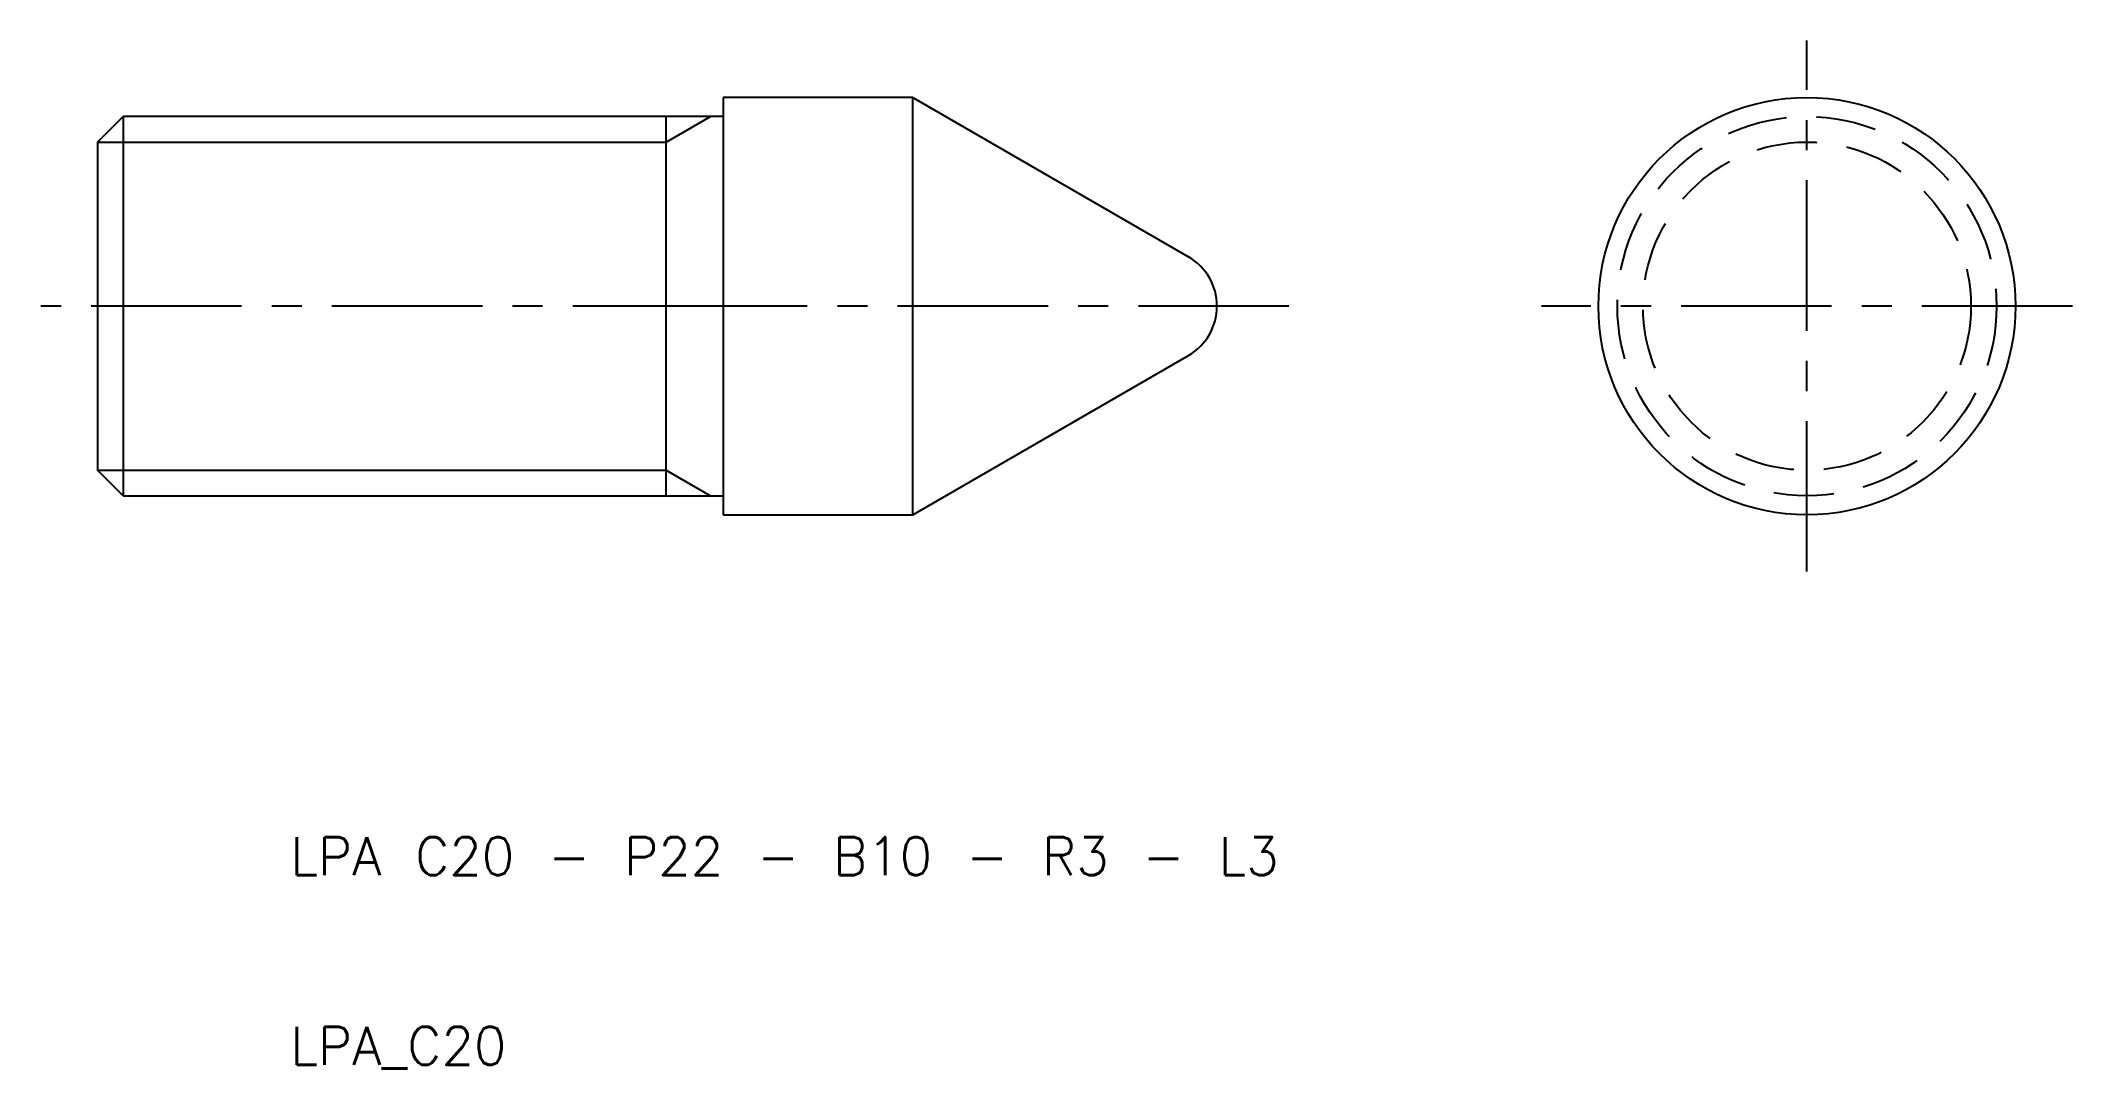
# Model space of a CAD drawing. Extents: x -3 to 104, y 10 to 64.
import ezdxf

# ---------------------------------------------------------------- set-up
doc = ezdxf.new("R2010")
doc.units = 0
doc.header["$LTSCALE"] = 0.25
doc.linetypes.add('CENTER', pattern=[50.8, 31.75, -6.35, 6.35, -6.35])
doc.linetypes.add('DASHED', pattern=[19.05, 12.7, -6.35])
doc.layers.get('0').update_dxf_attribs({"linetype": 'CONTINUOUS'})
doc.layers.add('CENTER', color=1, linetype='CENTER')
doc.styles.get("Standard").update_dxf_attribs({"font": 'txt.shx'})

msp = doc.modelspace()

# ---------------------------------------------------------------- linework, layer by layer
for p, q in [((32.83, 61), (32.83, 39)), ((42.83, 61), (32.83, 61)), ((42.83, 39), (42.83, 61)), ((42.83, 61), (57.38, 52.6)), ((-0.17, 58.65), (1.18, 60)), ((1.18, 60), (1.18, 40)), ((32.83, 60), (1.18, 60)), ((29.83, 40), (29.83, 60)), ((-0.17, 58.65), (-0.17, 41.35)), ((42.83, 39), (57.38, 47.4)), ((1.18, 40), (-0.17, 41.35)), ((1.18, 40), (32.83, 40)), ((32.83, 39), (42.83, 39))]:
    msp.add_line(p, q)
at = {"color": 3}
for p, q in [((29.83, 58.65), (32.17, 60)), ((-0.17, 58.65), (29.83, 58.65)), ((-0.17, 41.35), (29.83, 41.35)), ((29.83, 41.35), (32.17, 40))]:
    msp.add_line(p, q, dxfattribs=at)
msp.add_circle((90, 50), 11)
at = {"color": 3, "linetype": 'DASHED'}
for radius in [10, 8.65]:
    msp.add_circle((90, 50), radius, dxfattribs=at)
msp.add_arc((55.88, 50), 3, 300, 60)
at = {"layer": 'CENTER', "color": 1, "linetype": 'CENTER'}
for p, q in [((90, 36), (90, 64)), ((32.83, 50), (-3.17, 50)), ((62.67, 50), (32.83, 50)), ((104, 50), (76, 50))]:
    msp.add_line(p, q, dxfattribs=at)

# ---------------------------------------------------------------- texts
for s, p in [('LPA C20 - P22 - B10 - R3 - L3', (10, 20)), ('LPA_C20', (10, 10))]:
    msp.add_text(s, height=2).set_placement(p)

doc.saveas('drawing.dxf')
